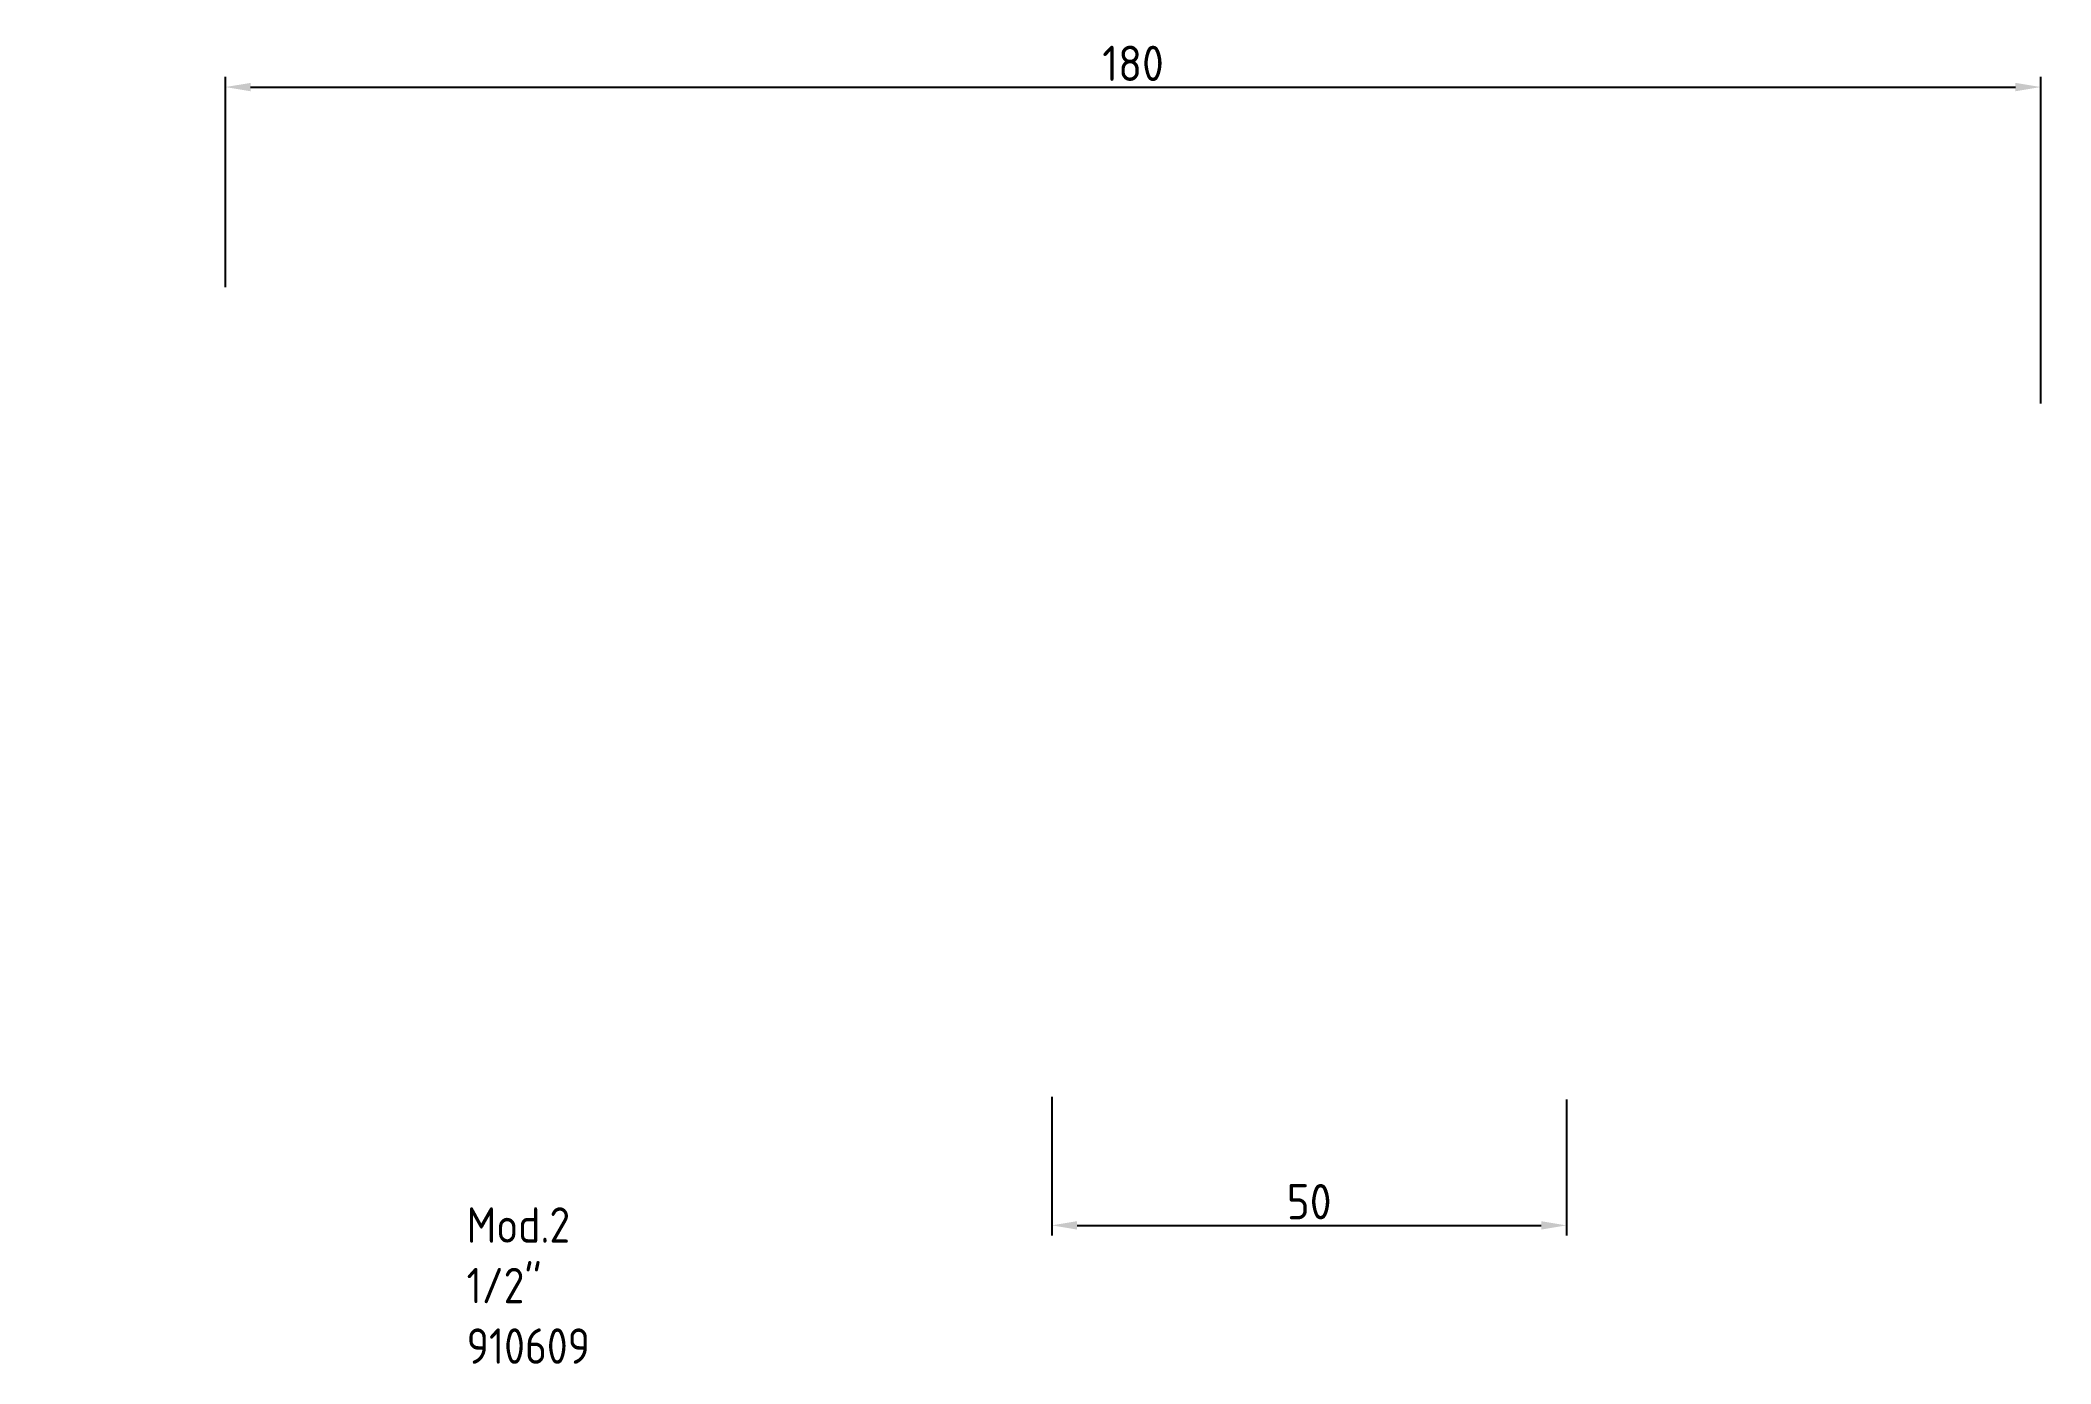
# Model space of a CAD drawing. Extents: x 109 to 309, y 77 to 208.
import ezdxf

# ---------------------------------------------------------------- set-up
doc = ezdxf.new("R2010")
doc.units = 0
doc.layers.get('0').update_dxf_attribs({"linetype": 'CONTINUOUS'})
doc.layers.get('DEFPOINTS').update_dxf_attribs({"linetype": 'CONTINUOUS'})
doc.layers.add('5', color=3, linetype='CONTINUOUS')
doc.layers.add('6', color=2, linetype='CONTINUOUS')
doc.styles.get("Standard").update_dxf_attribs({"font": 'GENISO.SHX'})
doc.dimstyles.new('GEN-ISO', dxfattribs={"dimtxt": 3.5, "dimasz": 2.5, "dimexe": 1, "dimexo": 1, "dimgap": 0.6, "dimtad": 1, "dimdsep": 46, "dimlunit": 0, "dimtxsty": 'STANDARD', "dimcen": 0, "dimclrd": 256, "dimclre": 256, "dimclrt": 2, "dimadec": 0, "dimazin": 0, "dimtp": 0.1, "dimtm": 0.1, "dimtfac": 0.71, "dimtdec": 3, "dimtmove": 0, "dimatfit": 0, "dimfxl": 0, "dimtzin": 0, "dimlwd": 0, "dimlwe": 0, "dimarcsym": 0})

# ---------------------------------------------------------------- blocks, each defined once
blk = doc.blocks.new('*D14')
at = {"linetype": 'BYBLOCK'}
for p, q in [((209.6414, 103.2338), (209.6414, 89.5019)), ((260.6414, 102.9838), (260.6414, 89.5019)), ((212.1414, 90.5019), (258.1414, 90.5019))]:
    blk.add_line(p, q, dxfattribs=at)
for points in [[(212.1414, 90.9186), (212.1414, 90.0853), (209.6414, 90.5019)], [(258.1414, 90.9186), (258.1414, 90.0853), (260.6414, 90.5019)]]:
    blk.add_solid(points, dxfattribs=at)
at = {"layer": 'DEFPOINTS', "color": 0, "linetype": 'BYBLOCK'}
for p in [(209.6414, 104.2338), (260.6414, 103.9838), (260.6414, 90.5019)]:
    blk.add_point(p, dxfattribs=at)
at = {"color": 2, "linetype": 'BYBLOCK', "insert": (235.1414, 92.8519), "char_height": 3.5, "attachment_point": 5}
blk.add_mtext('50', dxfattribs=at)
blk = doc.blocks.new('*D13')
at = {"linetype": 'BYBLOCK'}
for p, q in [((127.7414, 183.5138), (127.7414, 204.3376)), ((130.2414, 203.3376), (305.1414, 203.3376)), ((307.6414, 171.9838), (307.6414, 204.3376))]:
    blk.add_line(p, q, dxfattribs=at)
for points in [[(130.2414, 203.7542), (130.2414, 202.9209), (127.7414, 203.3376)], [(305.1414, 203.7542), (305.1414, 202.9209), (307.6414, 203.3376)]]:
    blk.add_solid(points, dxfattribs=at)
at = {"layer": 'DEFPOINTS', "color": 0, "linetype": 'BYBLOCK'}
for p in [(307.6414, 203.3376), (127.7414, 182.5138), (307.6414, 170.9838)]:
    blk.add_point(p, dxfattribs=at)
at = {"color": 2, "linetype": 'BYBLOCK', "insert": (217.6914, 205.6876), "char_height": 3.5, "attachment_point": 5}
blk.add_mtext('180', dxfattribs=at)
blk = doc.blocks.new('SLK0207')
at = {"layer": '6', "width": 0.9523}
for s, p in [('Mod.2', (1.2274, 12)), ('1/2"', (1.2274, 6)), ('910609', (1.2274, 0))]:
    blk.add_text(s, height=3.5131, dxfattribs=at).set_placement(p)

msp = doc.modelspace()

# ---------------------------------------------------------------- block references
msp.add_blockref('SLK0207', (150.4251, 76.7807))

# ---------------------------------------------------------------- dimensions: what is measured, and where the dimension line sits
at = {"layer": '5'}
dim = msp.add_linear_dim(base=(307.6414, 203.3376), p1=(127.7414, 182.5138), p2=(307.6414, 170.9838), dimstyle='GEN-ISO', override={"dimdec": 0, "dimpost": '<>'}, dxfattribs=at)
dim.commit()
dim.dimension.update_dxf_attribs({"geometry": '*D13', "text_midpoint": (217.6914, 205.6876)})
dim = msp.add_linear_dim(base=(260.6414, 90.5019), p1=(209.6414, 104.2338), p2=(260.6414, 103.9838), text='50', dimstyle='GEN-ISO', override={"dimpost": '<>'}, dxfattribs=at)
dim.commit()
dim.dimension.update_dxf_attribs({"geometry": '*D14', "text_midpoint": (235.1414, 92.8519)})

doc.saveas('drawing.dxf')
